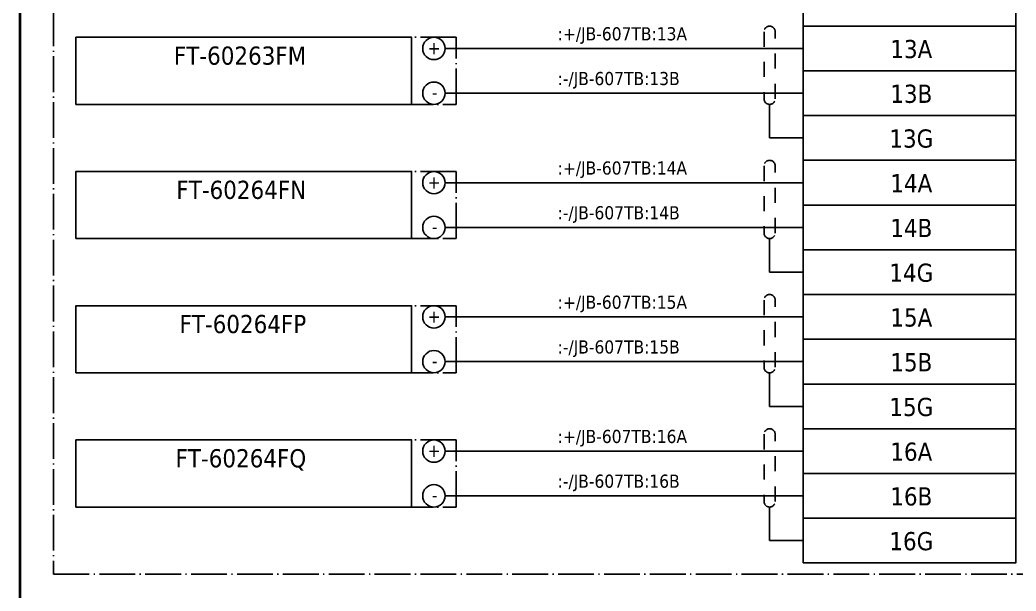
# Model space of a CAD drawing. Header units: millimetres. Extents: x 0 to 1792788, y -13 to 262234.
# Drawn here: x 0 to 89, y 52.5 to 103.6 of the extents above; entities that cross this region are included whole.
import ezdxf
from ezdxf.enums import TextEntityAlignment as Align

# ---------------------------------------------------------------- set-up
doc = ezdxf.new("R2010")
doc.units = ezdxf.units.MM
doc.linetypes.add('EPL_DASH', pattern=[1, 0.5, -0.5])
doc.linetypes.add('EPL_DASHDOT', pattern=[1, 0.8, -0.1, 0, -0.1])
for name, color, linetype, lineweight in [('EPLAN201', 7, 'Continuous', 35), ('EPLAN300', 5, 'Continuous', 25), ('EPLAN302', 5, 'Continuous', 25), ('EPLAN305', 5, 'Continuous', 25), ('EPLAN307', 134, 'EPL_DASHDOT', 25), ('EPLAN311', 7, 'Continuous', 25), ('EPLAN314', 5, 'EPL_DASH', 25), ('EPLAN400', 5, 'Continuous', 35), ('EPLAN405', 7, 'Continuous', 25), ('EPLAN421', 5, 'Continuous', 35), ('EPLAN433', 251, 'Continuous', 35), ('EPLAN440', 73, 'Continuous', 35), ('EPLAN451', 7, 'Continuous', 35), ('EPLAN452', 7, 'Continuous', 35), ('EPLAN453', 7, 'Continuous', 35), ('EPLAN500', 7, 'Continuous', 35), ('EPLAN501', 7, 'Continuous', 35), ('EPLAN502', 7, 'Continuous', 35), ('EPLAN503', 7, 'Continuous', 35), ('EPLAN504', 7, 'Continuous', 35), ('EPLAN546', 1, 'Continuous', 25)]:
    doc.layers.add(name, color=color, linetype=linetype, lineweight=lineweight)
doc.styles.add('Tahoma', font='')
doc.styles.get('Tahoma').set_extended_font_data('Tahoma')

# ---------------------------------------------------------------- blocks, each defined once
blk = doc.blocks.new('EPLFRAME')
at = {"layer": 'EPLAN201', "linetype": 'Continuous', "lineweight": 35, "ltscale": 4}
blk.add_lwpolyline([(0, 0), (420, 0), (420, 297), (0, 297)], close=True, dxfattribs=at)
at = {"layer": 'EPLAN451', "color": 7, "style": 'Tahoma'}
for tag, p, height in [('14_10014', (101, 12), 2.257), ('14_10015', (185, 12), 2.257), ('14_10011', (101, 5), 2.257), ('14_10013', (332, 5), 1.625), ('14_10151', (73, 1), 1.625), ('14_10300', (415, 1), 1.625)]:
    blk.add_attdef(tag, p, '', height=height, dxfattribs=at)
blk.add_attdef('4_25020', text='', height=1.625, dxfattribs=at).set_placement((413, 1), align=Align.RIGHT)
at = {"layer": 'EPLAN452', "color": 7, "style": 'Tahoma'}
for tag, p, height in [('4_11041', (1, 17), 2.257), ('4_11071[1]', (1, 13), 1.625), ('4_11074[1]', (21, 13), 1.625), ('4_11070[1]', (41, 13), 1.625), ('4_11024', (73, 13), 1.625), ('4_11011', (231, 12), 2.257), ('4_11030', (301, 12), 2.257), ('4_20132_1001', (374, 13), 1.625), ('4_11071[2]', (1, 9), 1.625), ('4_11074[2]', (21, 9), 1.625), ('4_11070[2]', (41, 9), 1.625), ('4_11022', (73, 9), 1.625), ('4_20134_1001', (374, 9), 1.625), ('4_11071[3]', (1, 5), 1.625), ('4_11074[3]', (21, 5), 1.625), ('4_11070[3]', (41, 5), 1.625), ('4_11080', (73, 5), 1.625), ('4_11059', (301, 5), 1.625)]:
    blk.add_attdef(tag, p, '', height=height, dxfattribs=at)
for tag, height, p in [('4_11040', 2.257, (419, 17)), ('4_11000', 1.625, (419, 5)), ('4_11085', 1.625, (141, 1)), ('4_11086', 1.625, (183, 1))]:
    blk.add_attdef(tag, text='', height=height, dxfattribs=at).set_placement(p, align=Align.RIGHT)
at = {"layer": 'EPLAN453', "color": 7, "style": 'Tahoma'}
for tag, p in [('53_19005_1', (21, 293)), ('53_19005', (63, 293)), ('53_19005_8', (105, 293)), ('53_19005_6', (147, 293)), ('53_19005_7', (189, 293)), ('53_19005_9', (231, 293)), ('53_19005_3', (273, 293)), ('53_19005_2', (315, 293)), ('53_19005_4', (357, 293)), ('53_19005_5', (399, 293))]:
    blk.add_attdef(tag, text='', height=1.355, dxfattribs=at).set_placement(p, align=Align.BOTTOM_CENTER)
blk = doc.blocks.new('EPLSYM_LibrarySPECIAL_en_US_Symbol427_Variant5_Placement1_24')
at = {"layer": 'EPLAN421', "color": 5, "style": 'Tahoma'}
for tag, p in [('17_20029[1]', (-0.9525, 3.335)), ('17_20029[2]', (20.0025, 3.335))]:
    blk.add_attdef(tag, text='', height=1.1739, dxfattribs=at).set_placement(p, align=Align.BOTTOM_RIGHT)
at = {"layer": 'EPLAN433', "color": 251, "style": 'Tahoma'}
blk.add_attdef('17_20406_1', text='', height=1.6254, dxfattribs=at).set_placement((0.9525, 1.5875), align=Align.BOTTOM_RIGHT)
blk.add_attdef('17_20406', text='', height=1.6254, dxfattribs=at).set_placement((0.9525, 1.5875), align=Align.BOTTOM_LEFT)
blk = doc.blocks.new('EPLSYM_LibrarySPECIAL_en_US_Symbol427_Variant5_Placement1_25')
at = {"layer": 'EPLAN421', "color": 5, "style": 'Tahoma'}
for tag, p in [('17_20029[1]', (-0.9525, 3.335)), ('17_20029[2]', (20.0025, 3.335))]:
    blk.add_attdef(tag, text='', height=1.1739, dxfattribs=at).set_placement(p, align=Align.BOTTOM_RIGHT)
at = {"layer": 'EPLAN433', "color": 251, "style": 'Tahoma'}
blk.add_attdef('17_20406_1', text='', height=1.6254, dxfattribs=at).set_placement((0.9525, 1.5875), align=Align.BOTTOM_RIGHT)
blk.add_attdef('17_20406', text='', height=1.6254, dxfattribs=at).set_placement((0.9525, 1.5875), align=Align.BOTTOM_LEFT)
blk = doc.blocks.new('EPLSYM_LibrarySPECIAL_en_US_Symbol427_Variant5_Placement1_26')
at = {"layer": 'EPLAN421', "color": 5, "style": 'Tahoma'}
for tag, p in [('17_20029[1]', (-0.9525, 3.335)), ('17_20029[2]', (20.0025, 3.335))]:
    blk.add_attdef(tag, text='', height=1.1739, dxfattribs=at).set_placement(p, align=Align.BOTTOM_RIGHT)
at = {"layer": 'EPLAN433', "color": 251, "style": 'Tahoma'}
blk.add_attdef('17_20406_1', text='', height=1.6254, dxfattribs=at).set_placement((0.9525, 1.5875), align=Align.BOTTOM_RIGHT)
blk.add_attdef('17_20406', text='', height=1.6254, dxfattribs=at).set_placement((0.9525, 1.5875), align=Align.BOTTOM_LEFT)
blk = doc.blocks.new('EPLSYM_LibrarySPECIAL_en_US_Symbol427_Variant5_Placement1_27')
at = {"layer": 'EPLAN421', "color": 5, "style": 'Tahoma'}
for tag, p in [('17_20029[1]', (-0.9525, 3.335)), ('17_20029[2]', (20.0025, 3.335))]:
    blk.add_attdef(tag, text='', height=1.1739, dxfattribs=at).set_placement(p, align=Align.BOTTOM_RIGHT)
at = {"layer": 'EPLAN433', "color": 251, "style": 'Tahoma'}
blk.add_attdef('17_20406_1', text='', height=1.6254, dxfattribs=at).set_placement((0.9525, 1.5875), align=Align.BOTTOM_RIGHT)
blk.add_attdef('17_20406', text='', height=1.6254, dxfattribs=at).set_placement((0.9525, 1.5875), align=Align.BOTTOM_LEFT)
blk = doc.blocks.new('EPLSYM_LibrarySPECIAL_en_US_Symbol427_Variant5_Placement1_28')
at = {"layer": 'EPLAN421', "color": 5, "style": 'Tahoma'}
for tag, p in [('17_20029[1]', (-0.9525, 3.335)), ('17_20029[2]', (20.0025, 3.335))]:
    blk.add_attdef(tag, text='', height=1.1739, dxfattribs=at).set_placement(p, align=Align.BOTTOM_RIGHT)
at = {"layer": 'EPLAN433', "color": 251, "style": 'Tahoma'}
blk.add_attdef('17_20406_1', text='', height=1.6254, dxfattribs=at).set_placement((0.9525, 1.5875), align=Align.BOTTOM_RIGHT)
blk.add_attdef('17_20406', text='', height=1.6254, dxfattribs=at).set_placement((0.9525, 1.5875), align=Align.BOTTOM_LEFT)
blk = doc.blocks.new('EPLSYM_LibrarySPECIAL_en_US_Symbol427_Variant5_Placement1_29')
at = {"layer": 'EPLAN421', "color": 5, "style": 'Tahoma'}
for tag, p in [('17_20029[1]', (-0.9525, 3.335)), ('17_20029[2]', (20.0025, 3.335))]:
    blk.add_attdef(tag, text='', height=1.1739, dxfattribs=at).set_placement(p, align=Align.BOTTOM_RIGHT)
at = {"layer": 'EPLAN433', "color": 251, "style": 'Tahoma'}
blk.add_attdef('17_20406_1', text='', height=1.6254, dxfattribs=at).set_placement((0.9525, 1.5875), align=Align.BOTTOM_RIGHT)
blk.add_attdef('17_20406', text='', height=1.6254, dxfattribs=at).set_placement((0.9525, 1.5875), align=Align.BOTTOM_LEFT)
blk = doc.blocks.new('EPLSYM_LibrarySPECIAL_en_US_Symbol427_Variant5_Placement1_30')
at = {"layer": 'EPLAN421', "color": 5, "style": 'Tahoma'}
for tag, p in [('17_20029[1]', (-0.9525, 3.335)), ('17_20029[2]', (20.0025, 3.335))]:
    blk.add_attdef(tag, text='', height=1.1739, dxfattribs=at).set_placement(p, align=Align.BOTTOM_RIGHT)
at = {"layer": 'EPLAN433', "color": 251, "style": 'Tahoma'}
blk.add_attdef('17_20406_1', text='', height=1.6254, dxfattribs=at).set_placement((0.9525, 1.5875), align=Align.BOTTOM_RIGHT)
blk.add_attdef('17_20406', text='', height=1.6254, dxfattribs=at).set_placement((0.9525, 1.5875), align=Align.BOTTOM_LEFT)
blk = doc.blocks.new('EPLSYM_LibrarySPECIAL_en_US_Symbol427_Variant5_Placement1_31')
at = {"layer": 'EPLAN421', "color": 5, "style": 'Tahoma'}
for tag, p in [('17_20029[1]', (-0.9525, 3.335)), ('17_20029[2]', (20.0025, 3.335))]:
    blk.add_attdef(tag, text='', height=1.1739, dxfattribs=at).set_placement(p, align=Align.BOTTOM_RIGHT)
at = {"layer": 'EPLAN433', "color": 251, "style": 'Tahoma'}
blk.add_attdef('17_20406_1', text='', height=1.6254, dxfattribs=at).set_placement((0.9525, 1.5875), align=Align.BOTTOM_RIGHT)
blk.add_attdef('17_20406', text='', height=1.6254, dxfattribs=at).set_placement((0.9525, 1.5875), align=Align.BOTTOM_LEFT)
blk = doc.blocks.new('EPLSYM_LibrarySPECIAL_Symbol2_Variant0_Placement1_10')
at = {"layer": 'EPLAN307', "lineweight": 25, "ltscale": 4}
blk.add_lwpolyline([(0, -6), (34, -6), (34, 0), (0, 0)], close=True, dxfattribs=at)
at = {"layer": 'EPLAN400', "color": 5, "style": 'Tahoma'}
blk.add_attdef('88_20010', text='', height=2.2575, dxfattribs=at).set_placement((-1.5, -0.9515), align=Align.TOP_RIGHT)
at = {"layer": 'EPLAN500', "color": 7, "style": 'Tahoma'}
blk.add_attdef('88_20027', text='', height=1.6254, dxfattribs=at).set_placement((-1.5, -4.57508), align=Align.TOP_RIGHT)
at = {"layer": 'EPLAN501', "color": 7, "style": 'Tahoma'}
blk.add_attdef('88_20011', text='', height=1.6254, dxfattribs=at).set_placement((-1.5, -9.97508), align=Align.TOP_RIGHT)
at = {"layer": 'EPLAN502', "color": 7, "style": 'Tahoma'}
blk.add_attdef('88_20025', text='', height=1.6254, dxfattribs=at).set_placement((-1.5, -12.67508), align=Align.TOP_RIGHT)
at = {"layer": 'EPLAN503', "color": 7, "style": 'Tahoma'}
blk.add_attdef('88_20024', text='', height=1.6254, dxfattribs=at).set_placement((-1.5, -15.37508), align=Align.TOP_RIGHT)
at = {"layer": 'EPLAN504', "color": 7, "style": 'Tahoma'}
blk.add_attdef('88_20901[1]', text='', height=1.6254, dxfattribs=at).set_placement((-1.5, -7.27508), align=Align.TOP_RIGHT)
blk = doc.blocks.new('EPLSYM_LibrarySPECIAL_Symbol0_Variant0_Placement1_10')
at = {"layer": 'EPLAN305', "lineweight": 25, "ltscale": 4}
blk.add_lwpolyline([(0, -6), (30, -6), (30, 0), (0, 0)], close=True, dxfattribs=at)
at = {"layer": 'EPLAN400', "color": 5, "style": 'Tahoma'}
blk.add_attdef('17_20010', text='', height=2.2575, dxfattribs=at).set_placement((-1.5, -0.9515), align=Align.TOP_RIGHT)
at = {"layer": 'EPLAN440', "color": 73, "style": 'Tahoma'}
blk.add_attdef('17_20300', text='', height=1.6254, dxfattribs=at).set_placement((-1.5, -4.57508), align=Align.TOP_RIGHT)
at = {"layer": 'EPLAN500', "color": 7, "style": 'Tahoma'}
blk.add_attdef('17_20027', text='', height=1.6254, dxfattribs=at).set_placement((-1.5, -7.27508), align=Align.TOP_RIGHT)
at = {"layer": 'EPLAN501', "color": 7, "style": 'Tahoma'}
blk.add_attdef('17_20011', text='', height=1.6254, dxfattribs=at).set_placement((-1.5, -12.67508), align=Align.TOP_RIGHT)
at = {"layer": 'EPLAN502', "color": 7, "style": 'Tahoma'}
blk.add_attdef('17_20025', text='', height=1.6254, dxfattribs=at).set_placement((-1.5, -15.37508), align=Align.TOP_RIGHT)
at = {"layer": 'EPLAN503', "color": 7, "style": 'Tahoma'}
blk.add_attdef('17_20024', text='', height=1.6254, dxfattribs=at).set_placement((-1.5, -18.07508), align=Align.TOP_RIGHT)
at = {"layer": 'EPLAN504', "color": 7, "style": 'Tahoma'}
blk.add_attdef('17_20901[1]', text='', height=1.6254, dxfattribs=at).set_placement((-1.5, -9.97508), align=Align.TOP_RIGHT)
blk = doc.blocks.new('EPLSYM_LibrarySPECIAL_Symbol17_Variant3_Placement1')
at = {"layer": 'EPLAN302', "lineweight": 25, "ltscale": 4}
blk.add_line((4, 0), (1, 0), dxfattribs=at)
blk.add_circle((0, 0), 1, dxfattribs=at)
at = {"layer": 'EPLAN421', "color": 5, "style": 'Tahoma'}
blk.add_attdef('17_20039', text='', height=1.174, dxfattribs=at).set_placement((3, 1), align=Align.BOTTOM_RIGHT)
blk = doc.blocks.new('EPLSYM_LibrarySPECIAL_Symbol2_Variant0_Placement1_12')
at = {"layer": 'EPLAN307', "lineweight": 25, "ltscale": 4}
blk.add_lwpolyline([(0, -6), (34, -6), (34, 0), (0, 0)], close=True, dxfattribs=at)
at = {"layer": 'EPLAN400', "color": 5, "style": 'Tahoma'}
blk.add_attdef('88_20010', text='', height=2.2575, dxfattribs=at).set_placement((-1.5, -0.9515), align=Align.TOP_RIGHT)
at = {"layer": 'EPLAN500', "color": 7, "style": 'Tahoma'}
blk.add_attdef('88_20027', text='', height=1.6254, dxfattribs=at).set_placement((-1.5, -4.57508), align=Align.TOP_RIGHT)
at = {"layer": 'EPLAN501', "color": 7, "style": 'Tahoma'}
blk.add_attdef('88_20011', text='', height=1.6254, dxfattribs=at).set_placement((-1.5, -9.97508), align=Align.TOP_RIGHT)
at = {"layer": 'EPLAN502', "color": 7, "style": 'Tahoma'}
blk.add_attdef('88_20025', text='', height=1.6254, dxfattribs=at).set_placement((-1.5, -12.67508), align=Align.TOP_RIGHT)
at = {"layer": 'EPLAN503', "color": 7, "style": 'Tahoma'}
blk.add_attdef('88_20024', text='', height=1.6254, dxfattribs=at).set_placement((-1.5, -15.37508), align=Align.TOP_RIGHT)
at = {"layer": 'EPLAN504', "color": 7, "style": 'Tahoma'}
blk.add_attdef('88_20901[1]', text='', height=1.6254, dxfattribs=at).set_placement((-1.5, -7.27508), align=Align.TOP_RIGHT)
blk = doc.blocks.new('EPLSYM_LibrarySPECIAL_Symbol0_Variant0_Placement1_12')
at = {"layer": 'EPLAN305', "lineweight": 25, "ltscale": 4}
blk.add_lwpolyline([(0, -6), (30, -6), (30, 0), (0, 0)], close=True, dxfattribs=at)
at = {"layer": 'EPLAN400', "color": 5, "style": 'Tahoma'}
blk.add_attdef('17_20010', text='', height=2.2575, dxfattribs=at).set_placement((-1.5, -0.9515), align=Align.TOP_RIGHT)
at = {"layer": 'EPLAN440', "color": 73, "style": 'Tahoma'}
blk.add_attdef('17_20300', text='', height=1.6254, dxfattribs=at).set_placement((-1.5, -4.57508), align=Align.TOP_RIGHT)
at = {"layer": 'EPLAN500', "color": 7, "style": 'Tahoma'}
blk.add_attdef('17_20027', text='', height=1.6254, dxfattribs=at).set_placement((-1.5, -7.27508), align=Align.TOP_RIGHT)
at = {"layer": 'EPLAN501', "color": 7, "style": 'Tahoma'}
blk.add_attdef('17_20011', text='', height=1.6254, dxfattribs=at).set_placement((-1.5, -12.67508), align=Align.TOP_RIGHT)
at = {"layer": 'EPLAN502', "color": 7, "style": 'Tahoma'}
blk.add_attdef('17_20025', text='', height=1.6254, dxfattribs=at).set_placement((-1.5, -15.37508), align=Align.TOP_RIGHT)
at = {"layer": 'EPLAN503', "color": 7, "style": 'Tahoma'}
blk.add_attdef('17_20024', text='', height=1.6254, dxfattribs=at).set_placement((-1.5, -18.07508), align=Align.TOP_RIGHT)
at = {"layer": 'EPLAN504', "color": 7, "style": 'Tahoma'}
blk.add_attdef('17_20901[1]', text='', height=1.6254, dxfattribs=at).set_placement((-1.5, -9.97508), align=Align.TOP_RIGHT)
blk = doc.blocks.new('EPLSYM_LibrarySPECIAL_Symbol2_Variant0_Placement1_13')
at = {"layer": 'EPLAN307', "lineweight": 25, "ltscale": 4}
blk.add_lwpolyline([(0, -6), (34, -6), (34, 0), (0, 0)], close=True, dxfattribs=at)
at = {"layer": 'EPLAN400', "color": 5, "style": 'Tahoma'}
blk.add_attdef('88_20010', text='', height=2.2575, dxfattribs=at).set_placement((-1.5, -0.9515), align=Align.TOP_RIGHT)
at = {"layer": 'EPLAN500', "color": 7, "style": 'Tahoma'}
blk.add_attdef('88_20027', text='', height=1.6254, dxfattribs=at).set_placement((-1.5, -4.57508), align=Align.TOP_RIGHT)
at = {"layer": 'EPLAN501', "color": 7, "style": 'Tahoma'}
blk.add_attdef('88_20011', text='', height=1.6254, dxfattribs=at).set_placement((-1.5, -9.97508), align=Align.TOP_RIGHT)
at = {"layer": 'EPLAN502', "color": 7, "style": 'Tahoma'}
blk.add_attdef('88_20025', text='', height=1.6254, dxfattribs=at).set_placement((-1.5, -12.67508), align=Align.TOP_RIGHT)
at = {"layer": 'EPLAN503', "color": 7, "style": 'Tahoma'}
blk.add_attdef('88_20024', text='', height=1.6254, dxfattribs=at).set_placement((-1.5, -15.37508), align=Align.TOP_RIGHT)
at = {"layer": 'EPLAN504', "color": 7, "style": 'Tahoma'}
blk.add_attdef('88_20901[1]', text='', height=1.6254, dxfattribs=at).set_placement((-1.5, -7.27508), align=Align.TOP_RIGHT)
blk = doc.blocks.new('EPLSYM_LibrarySPECIAL_Symbol0_Variant0_Placement1_13')
at = {"layer": 'EPLAN305', "lineweight": 25, "ltscale": 4}
blk.add_lwpolyline([(0, -6), (30, -6), (30, 0), (0, 0)], close=True, dxfattribs=at)
at = {"layer": 'EPLAN400', "color": 5, "style": 'Tahoma'}
blk.add_attdef('17_20010', text='', height=2.2575, dxfattribs=at).set_placement((-1.5, -0.9515), align=Align.TOP_RIGHT)
at = {"layer": 'EPLAN440', "color": 73, "style": 'Tahoma'}
blk.add_attdef('17_20300', text='', height=1.6254, dxfattribs=at).set_placement((-1.5, -4.57508), align=Align.TOP_RIGHT)
at = {"layer": 'EPLAN500', "color": 7, "style": 'Tahoma'}
blk.add_attdef('17_20027', text='', height=1.6254, dxfattribs=at).set_placement((-1.5, -7.27508), align=Align.TOP_RIGHT)
at = {"layer": 'EPLAN501', "color": 7, "style": 'Tahoma'}
blk.add_attdef('17_20011', text='', height=1.6254, dxfattribs=at).set_placement((-1.5, -12.67508), align=Align.TOP_RIGHT)
at = {"layer": 'EPLAN502', "color": 7, "style": 'Tahoma'}
blk.add_attdef('17_20025', text='', height=1.6254, dxfattribs=at).set_placement((-1.5, -15.37508), align=Align.TOP_RIGHT)
at = {"layer": 'EPLAN503', "color": 7, "style": 'Tahoma'}
blk.add_attdef('17_20024', text='', height=1.6254, dxfattribs=at).set_placement((-1.5, -18.07508), align=Align.TOP_RIGHT)
at = {"layer": 'EPLAN504', "color": 7, "style": 'Tahoma'}
blk.add_attdef('17_20901[1]', text='', height=1.6254, dxfattribs=at).set_placement((-1.5, -9.97508), align=Align.TOP_RIGHT)
blk = doc.blocks.new('EPLSYM_LibrarySPECIAL_Symbol2_Variant0_Placement1_14')
at = {"layer": 'EPLAN307', "lineweight": 25, "ltscale": 4}
blk.add_lwpolyline([(0, -6), (34, -6), (34, 0), (0, 0)], close=True, dxfattribs=at)
at = {"layer": 'EPLAN400', "color": 5, "style": 'Tahoma'}
blk.add_attdef('88_20010', text='', height=2.2575, dxfattribs=at).set_placement((-1.5, -0.9515), align=Align.TOP_RIGHT)
at = {"layer": 'EPLAN500', "color": 7, "style": 'Tahoma'}
blk.add_attdef('88_20027', text='', height=1.6254, dxfattribs=at).set_placement((-1.5, -4.57508), align=Align.TOP_RIGHT)
at = {"layer": 'EPLAN501', "color": 7, "style": 'Tahoma'}
blk.add_attdef('88_20011', text='', height=1.6254, dxfattribs=at).set_placement((-1.5, -9.97508), align=Align.TOP_RIGHT)
at = {"layer": 'EPLAN502', "color": 7, "style": 'Tahoma'}
blk.add_attdef('88_20025', text='', height=1.6254, dxfattribs=at).set_placement((-1.5, -12.67508), align=Align.TOP_RIGHT)
at = {"layer": 'EPLAN503', "color": 7, "style": 'Tahoma'}
blk.add_attdef('88_20024', text='', height=1.6254, dxfattribs=at).set_placement((-1.5, -15.37508), align=Align.TOP_RIGHT)
at = {"layer": 'EPLAN504', "color": 7, "style": 'Tahoma'}
blk.add_attdef('88_20901[1]', text='', height=1.6254, dxfattribs=at).set_placement((-1.5, -7.27508), align=Align.TOP_RIGHT)
blk = doc.blocks.new('EPLSYM_LibrarySPECIAL_Symbol0_Variant0_Placement1_14')
at = {"layer": 'EPLAN305', "lineweight": 25, "ltscale": 4}
blk.add_lwpolyline([(0, -6), (30, -6), (30, 0), (0, 0)], close=True, dxfattribs=at)
at = {"layer": 'EPLAN400', "color": 5, "style": 'Tahoma'}
blk.add_attdef('17_20010', text='', height=2.2575, dxfattribs=at).set_placement((-1.5, -0.9515), align=Align.TOP_RIGHT)
at = {"layer": 'EPLAN440', "color": 73, "style": 'Tahoma'}
blk.add_attdef('17_20300', text='', height=1.6254, dxfattribs=at).set_placement((-1.5, -4.57508), align=Align.TOP_RIGHT)
at = {"layer": 'EPLAN500', "color": 7, "style": 'Tahoma'}
blk.add_attdef('17_20027', text='', height=1.6254, dxfattribs=at).set_placement((-1.5, -7.27508), align=Align.TOP_RIGHT)
at = {"layer": 'EPLAN501', "color": 7, "style": 'Tahoma'}
blk.add_attdef('17_20011', text='', height=1.6254, dxfattribs=at).set_placement((-1.5, -12.67508), align=Align.TOP_RIGHT)
at = {"layer": 'EPLAN502', "color": 7, "style": 'Tahoma'}
blk.add_attdef('17_20025', text='', height=1.6254, dxfattribs=at).set_placement((-1.5, -15.37508), align=Align.TOP_RIGHT)
at = {"layer": 'EPLAN503', "color": 7, "style": 'Tahoma'}
blk.add_attdef('17_20024', text='', height=1.6254, dxfattribs=at).set_placement((-1.5, -18.07508), align=Align.TOP_RIGHT)
at = {"layer": 'EPLAN504', "color": 7, "style": 'Tahoma'}
blk.add_attdef('17_20901[1]', text='', height=1.6254, dxfattribs=at).set_placement((-1.5, -9.97508), align=Align.TOP_RIGHT)
blk = doc.blocks.new('EPLSYM_LibrarySPECIAL_en_US_Symbol427_Variant5_Placement1_92')
at = {"layer": 'EPLAN421', "color": 5, "style": 'Tahoma'}
for tag, p in [('17_20029[1]', (-0.9525, 3.335)), ('17_20029[2]', (20.0025, 3.335))]:
    blk.add_attdef(tag, text='', height=1.1739, dxfattribs=at).set_placement(p, align=Align.BOTTOM_RIGHT)
at = {"layer": 'EPLAN433', "color": 251, "style": 'Tahoma'}
blk.add_attdef('17_20406_1', text='', height=1.6254, dxfattribs=at).set_placement((0.9525, 1.5875), align=Align.BOTTOM_RIGHT)
blk.add_attdef('17_20406', text='', height=1.6254, dxfattribs=at).set_placement((0.9525, 1.5875), align=Align.BOTTOM_LEFT)
blk = doc.blocks.new('EPLSYM_LibrarySPECIAL_en_US_Symbol427_Variant5_Placement1_93')
at = {"layer": 'EPLAN421', "color": 5, "style": 'Tahoma'}
for tag, p in [('17_20029[1]', (-0.9525, 3.335)), ('17_20029[2]', (20.0025, 3.335))]:
    blk.add_attdef(tag, text='', height=1.1739, dxfattribs=at).set_placement(p, align=Align.BOTTOM_RIGHT)
at = {"layer": 'EPLAN433', "color": 251, "style": 'Tahoma'}
blk.add_attdef('17_20406_1', text='', height=1.6254, dxfattribs=at).set_placement((0.9525, 1.5875), align=Align.BOTTOM_RIGHT)
blk.add_attdef('17_20406', text='', height=1.6254, dxfattribs=at).set_placement((0.9525, 1.5875), align=Align.BOTTOM_LEFT)
blk = doc.blocks.new('EPLSYM_LibrarySPECIAL_en_US_Symbol427_Variant5_Placement1_94')
at = {"layer": 'EPLAN421', "color": 5, "style": 'Tahoma'}
for tag, p in [('17_20029[1]', (-0.9525, 3.335)), ('17_20029[2]', (20.0025, 3.335))]:
    blk.add_attdef(tag, text='', height=1.1739, dxfattribs=at).set_placement(p, align=Align.BOTTOM_RIGHT)
at = {"layer": 'EPLAN433', "color": 251, "style": 'Tahoma'}
blk.add_attdef('17_20406_1', text='', height=1.6254, dxfattribs=at).set_placement((0.9525, 1.5875), align=Align.BOTTOM_RIGHT)
blk.add_attdef('17_20406', text='', height=1.6254, dxfattribs=at).set_placement((0.9525, 1.5875), align=Align.BOTTOM_LEFT)
blk = doc.blocks.new('EPLSYM_LibrarySPECIAL_en_US_Symbol427_Variant5_Placement1_95')
at = {"layer": 'EPLAN421', "color": 5, "style": 'Tahoma'}
for tag, p in [('17_20029[1]', (-0.9525, 3.335)), ('17_20029[2]', (20.0025, 3.335))]:
    blk.add_attdef(tag, text='', height=1.1739, dxfattribs=at).set_placement(p, align=Align.BOTTOM_RIGHT)
at = {"layer": 'EPLAN433', "color": 251, "style": 'Tahoma'}
blk.add_attdef('17_20406_1', text='', height=1.6254, dxfattribs=at).set_placement((0.9525, 1.5875), align=Align.BOTTOM_RIGHT)
blk.add_attdef('17_20406', text='', height=1.6254, dxfattribs=at).set_placement((0.9525, 1.5875), align=Align.BOTTOM_LEFT)
blk = doc.blocks.new('EPLSYM_LibrarySPECIAL_Symbol5_Variant1_Placement1_12')
at = {"layer": 'EPLAN314', "ltscale": 2.7}
for p, q in [((-0.5, 6.5), (-0.5, 0.5)), ((0.5, 0.5), (0.5, 6.5))]:
    blk.add_line(p, q, dxfattribs=at)
for centre, start, end in [((0, 6.5), 0, 180), ((0, 0.5), 180, 0)]:
    blk.add_arc(centre, 0.5, start, end, dxfattribs=at)
blk = doc.blocks.new('EPLSYM_LibrarySPECIAL_Symbol5_Variant1_Placement1_13')
at = {"layer": 'EPLAN314', "ltscale": 2.7}
for p, q in [((-0.5, 6.5), (-0.5, 0.5)), ((0.5, 0.5), (0.5, 6.5))]:
    blk.add_line(p, q, dxfattribs=at)
for centre, start, end in [((0, 6.5), 0, 180), ((0, 0.5), 180, 0)]:
    blk.add_arc(centre, 0.5, start, end, dxfattribs=at)
blk = doc.blocks.new('EPLSYM_LibrarySPECIAL_Symbol5_Variant1_Placement1_14')
at = {"layer": 'EPLAN314', "ltscale": 2.7}
for p, q in [((-0.5, 6.5), (-0.5, 0.5)), ((0.5, 0.5), (0.5, 6.5))]:
    blk.add_line(p, q, dxfattribs=at)
for centre, start, end in [((0, 6.5), 0, 180), ((0, 0.5), 180, 0)]:
    blk.add_arc(centre, 0.5, start, end, dxfattribs=at)
blk = doc.blocks.new('EPLSYM_LibrarySPECIAL_Symbol5_Variant1_Placement1_15')
at = {"layer": 'EPLAN314', "ltscale": 2.7}
for p, q in [((-0.5, 6.5), (-0.5, 0.5)), ((0.5, 0.5), (0.5, 6.5))]:
    blk.add_line(p, q, dxfattribs=at)
for centre, start, end in [((0, 6.5), 0, 180), ((0, 0.5), 180, 0)]:
    blk.add_arc(centre, 0.5, start, end, dxfattribs=at)
blk = doc.blocks.new('EPLSYM_LibrarySPECIAL_Symbol308_Variant0_Placement0')
at = {"layer": 'EPLAN405', "color": 7, "style": 'Tahoma'}
for tag, p in [('17_31011', (1.5, 6.35)), ('17_31002', (1.5, 0.5))]:
    blk.add_attdef(tag, text='', height=1.174, dxfattribs=at).set_placement(p, align=Align.BOTTOM_LEFT)
for tag, p in [('17_31004', (1.5, 4.4)), ('17_31003', (1.5, 2.45))]:
    blk.add_attdef(tag, p, '', height=1.174, dxfattribs=at)
blk = doc.blocks.new('EPLSYM_LibrarySPECIAL_Symbol2_Variant0_Placement1_16')
at = {"layer": 'EPLAN307', "lineweight": 25, "ltscale": 4}
blk.add_lwpolyline([(0, -198), (106, -198), (106, 0), (0, 0)], close=True, dxfattribs=at)
at = {"layer": 'EPLAN400', "color": 5, "style": 'Tahoma'}
blk.add_attdef('88_20010', text='', height=2.2575, dxfattribs=at).set_placement((-1.5, -0.9515), align=Align.TOP_RIGHT)
at = {"layer": 'EPLAN500', "color": 7, "style": 'Tahoma'}
blk.add_attdef('88_20027', text='', height=1.6254, dxfattribs=at).set_placement((-1.5, -4.57508), align=Align.TOP_RIGHT)
at = {"layer": 'EPLAN501', "color": 7, "style": 'Tahoma'}
blk.add_attdef('88_20011', text='', height=1.6254, dxfattribs=at).set_placement((-1.5, -9.97508), align=Align.TOP_RIGHT)
at = {"layer": 'EPLAN502', "color": 7, "style": 'Tahoma'}
blk.add_attdef('88_20025', text='', height=1.6254, dxfattribs=at).set_placement((-1.5, -12.67508), align=Align.TOP_RIGHT)
at = {"layer": 'EPLAN503', "color": 7, "style": 'Tahoma'}
blk.add_attdef('88_20024', text='', height=1.6254, dxfattribs=at).set_placement((-1.5, -15.37508), align=Align.TOP_RIGHT)
at = {"layer": 'EPLAN504', "color": 7, "style": 'Tahoma'}
blk.add_attdef('88_20901[1]', text='', height=1.6254, dxfattribs=at).set_placement((-1.5, -7.27508), align=Align.TOP_RIGHT)

msp = doc.modelspace()

# ---------------------------------------------------------------- linework, layer by layer
at = {"layer": 'EPLAN300', "lineweight": 25, "ltscale": 4}
for points in [[(70, 103), (89, 103), (89, 107), (70, 107)], [(70, 99), (89, 99), (89, 103), (70, 103)], [(70, 95), (89, 95), (89, 99), (70, 99)], [(70, 91), (89, 91), (89, 95), (70, 95)], [(70, 87), (89, 87), (89, 91), (70, 91)], [(70, 83), (89, 83), (89, 87), (70, 87)], [(70, 79), (89, 79), (89, 83), (70, 83)], [(70, 75), (89, 75), (89, 79), (70, 79)], [(70, 71), (89, 71), (89, 75), (70, 75)], [(70, 67), (89, 67), (89, 71), (70, 71)], [(70, 63), (89, 63), (89, 67), (70, 67)], [(70, 59), (89, 59), (89, 63), (70, 63)], [(70, 55), (89, 55), (89, 59), (70, 59)]]:
    msp.add_lwpolyline(points, close=True, dxfattribs=at)
at = {"layer": 'EPLAN311', "ltscale": 4}
for p, q in [((70, 101), (39, 101)), ((70, 97), (39, 97)), ((70, 89), (39, 89)), ((70, 85), (39, 85)), ((70, 77), (39, 77)), ((70, 73), (39, 73)), ((70, 65), (39, 65)), ((70, 61), (39, 61))]:
    msp.add_line(p, q, dxfattribs=at)
at = {"layer": 'EPLAN311', "color": 1, "linetype": 'Continuous', "lineweight": 25, "ltscale": 4}
for p, q in [((67, 95), (67, 93)), ((67, 93), (69, 93)), ((67, 83), (67, 81)), ((67, 81), (69, 81)), ((67, 71), (67, 69)), ((67, 69), (69, 69)), ((67, 59), (67, 57)), ((67, 57), (69, 57))]:
    msp.add_line(p, q, dxfattribs=at)
at = {"layer": 'EPLAN546', "ltscale": 4}
for p, q in [((67, 93), (67, 96)), ((70, 93), (67, 93)), ((67, 81), (67, 84)), ((70, 81), (67, 81)), ((67, 69), (67, 72)), ((70, 69), (67, 69)), ((67, 57), (67, 60)), ((70, 57), (67, 57))]:
    msp.add_line(p, q, dxfattribs=at)

# ---------------------------------------------------------------- block references
for name, p in [('EPLFRAME', (0, 0)), ('EPLSYM_LibrarySPECIAL_Symbol2_Variant0_Placement1_16', (3, 252)), ('EPLSYM_LibrarySPECIAL_Symbol5_Variant1_Placement1_12', (67, 96)), ('EPLSYM_LibrarySPECIAL_Symbol2_Variant0_Placement1_10', (5, 102)), ('EPLSYM_LibrarySPECIAL_Symbol5_Variant1_Placement1_13', (67, 84)), ('EPLSYM_LibrarySPECIAL_Symbol2_Variant0_Placement1_12', (5, 90)), ('EPLSYM_LibrarySPECIAL_Symbol5_Variant1_Placement1_14', (67, 72)), ('EPLSYM_LibrarySPECIAL_Symbol2_Variant0_Placement1_13', (5, 78)), ('EPLSYM_LibrarySPECIAL_Symbol5_Variant1_Placement1_15', (67, 60)), ('EPLSYM_LibrarySPECIAL_Symbol2_Variant0_Placement1_14', (5, 66))]:
    msp.add_blockref(name, p)
ref = msp.add_blockref('EPLSYM_LibrarySPECIAL_Symbol308_Variant0_Placement0', (48, 101))
ref.add_attrib('17_31011', ':+/JB-607TB:13A', dxfattribs={"layer": 'EPLAN405', "color": 7, "height": 1.1739, "style": 'Tahoma'}).set_placement((48.055, 101.374), align=Align.BOTTOM_LEFT)
ref = msp.add_blockref('EPLSYM_LibrarySPECIAL_Symbol0_Variant0_Placement1_10', (5, 102))
ref.add_attrib('17_20011', 'FT-60263FM', dxfattribs={"layer": 'EPLAN501', "color": 7, "height": 1.6254, "style": 'Tahoma'}).set_placement((25.586, 101.175), align=Align.TOP_RIGHT)
ref = msp.add_blockref('EPLSYM_LibrarySPECIAL_Symbol17_Variant3_Placement1', (37, 101))
ref.add_attrib('17_20039', '+', dxfattribs={"layer": 'EPLAN421', "color": 5, "height": 1.174, "style": 'Tahoma'}).set_placement((37.591, 100.117), align=Align.BOTTOM_RIGHT)
ref = msp.add_blockref('EPLSYM_LibrarySPECIAL_en_US_Symbol427_Variant5_Placement1_24', (70, 101))
ref.add_attrib('17_20011', '13A', dxfattribs={"layer": 'EPLAN501', "color": 7, "height": 1.6254, "style": 'Tahoma'}).set_placement((79.661, 99.65), align=Align.BOTTOM_CENTER)
ref = msp.add_blockref('EPLSYM_LibrarySPECIAL_Symbol308_Variant0_Placement0', (48, 97))
ref.add_attrib('17_31011', ':-/JB-607TB:13B', dxfattribs={"layer": 'EPLAN405', "color": 7, "height": 1.1739, "style": 'Tahoma'}).set_placement((48.055, 97.374), align=Align.BOTTOM_LEFT)
ref = msp.add_blockref('EPLSYM_LibrarySPECIAL_Symbol17_Variant3_Placement1', (37, 97))
ref.add_attrib('17_20039', '-', dxfattribs={"layer": 'EPLAN421', "color": 5, "height": 1.174, "style": 'Tahoma'}).set_placement((37.316, 96.132), align=Align.BOTTOM_RIGHT)
ref = msp.add_blockref('EPLSYM_LibrarySPECIAL_en_US_Symbol427_Variant5_Placement1_25', (70, 97))
ref.add_attrib('17_20011', '13B', dxfattribs={"layer": 'EPLAN501', "color": 7, "height": 1.6254, "style": 'Tahoma'}).set_placement((79.661, 95.65), align=Align.BOTTOM_CENTER)
ref = msp.add_blockref('EPLSYM_LibrarySPECIAL_en_US_Symbol427_Variant5_Placement1_92', (70, 93))
ref.add_attrib('17_20011', '13G', dxfattribs={"layer": 'EPLAN501', "color": 7, "height": 1.6254, "style": 'Tahoma'}).set_placement((79.661, 91.65), align=Align.BOTTOM_CENTER)
ref = msp.add_blockref('EPLSYM_LibrarySPECIAL_Symbol308_Variant0_Placement0', (48, 89))
ref.add_attrib('17_31011', ':+/JB-607TB:14A', dxfattribs={"layer": 'EPLAN405', "color": 7, "height": 1.1739, "style": 'Tahoma'}).set_placement((48.055, 89.374), align=Align.BOTTOM_LEFT)
ref = msp.add_blockref('EPLSYM_LibrarySPECIAL_Symbol0_Variant0_Placement1_12', (5, 90))
ref.add_attrib('17_20011', 'FT-60264FN', dxfattribs={"layer": 'EPLAN501', "color": 7, "height": 1.6254, "style": 'Tahoma'}).set_placement((25.586, 89.175), align=Align.TOP_RIGHT)
ref = msp.add_blockref('EPLSYM_LibrarySPECIAL_Symbol17_Variant3_Placement1', (37, 89))
ref.add_attrib('17_20039', '+', dxfattribs={"layer": 'EPLAN421', "color": 5, "height": 1.174, "style": 'Tahoma'}).set_placement((37.591, 88.117), align=Align.BOTTOM_RIGHT)
ref = msp.add_blockref('EPLSYM_LibrarySPECIAL_en_US_Symbol427_Variant5_Placement1_26', (70, 89))
ref.add_attrib('17_20011', '14A', dxfattribs={"layer": 'EPLAN501', "color": 7, "height": 1.6254, "style": 'Tahoma'}).set_placement((79.661, 87.65), align=Align.BOTTOM_CENTER)
ref = msp.add_blockref('EPLSYM_LibrarySPECIAL_Symbol308_Variant0_Placement0', (48, 85))
ref.add_attrib('17_31011', ':-/JB-607TB:14B', dxfattribs={"layer": 'EPLAN405', "color": 7, "height": 1.1739, "style": 'Tahoma'}).set_placement((48.055, 85.374), align=Align.BOTTOM_LEFT)
ref = msp.add_blockref('EPLSYM_LibrarySPECIAL_Symbol17_Variant3_Placement1', (37, 85))
ref.add_attrib('17_20039', '-', dxfattribs={"layer": 'EPLAN421', "color": 5, "height": 1.174, "style": 'Tahoma'}).set_placement((37.316, 84.132), align=Align.BOTTOM_RIGHT)
ref = msp.add_blockref('EPLSYM_LibrarySPECIAL_en_US_Symbol427_Variant5_Placement1_27', (70, 85))
ref.add_attrib('17_20011', '14B', dxfattribs={"layer": 'EPLAN501', "color": 7, "height": 1.6254, "style": 'Tahoma'}).set_placement((79.661, 83.65), align=Align.BOTTOM_CENTER)
ref = msp.add_blockref('EPLSYM_LibrarySPECIAL_en_US_Symbol427_Variant5_Placement1_93', (70, 81))
ref.add_attrib('17_20011', '14G', dxfattribs={"layer": 'EPLAN501', "color": 7, "height": 1.6254, "style": 'Tahoma'}).set_placement((79.661, 79.65), align=Align.BOTTOM_CENTER)
ref = msp.add_blockref('EPLSYM_LibrarySPECIAL_Symbol308_Variant0_Placement0', (48, 77))
ref.add_attrib('17_31011', ':+/JB-607TB:15A', dxfattribs={"layer": 'EPLAN405', "color": 7, "height": 1.1739, "style": 'Tahoma'}).set_placement((48.055, 77.374), align=Align.BOTTOM_LEFT)
ref = msp.add_blockref('EPLSYM_LibrarySPECIAL_Symbol0_Variant0_Placement1_13', (5, 78))
ref.add_attrib('17_20011', 'FT-60264FP', dxfattribs={"layer": 'EPLAN501', "color": 7, "height": 1.6254, "style": 'Tahoma'}).set_placement((25.586, 77.175), align=Align.TOP_RIGHT)
ref = msp.add_blockref('EPLSYM_LibrarySPECIAL_Symbol17_Variant3_Placement1', (37, 77))
ref.add_attrib('17_20039', '+', dxfattribs={"layer": 'EPLAN421', "color": 5, "height": 1.174, "style": 'Tahoma'}).set_placement((37.591, 76.117), align=Align.BOTTOM_RIGHT)
ref = msp.add_blockref('EPLSYM_LibrarySPECIAL_en_US_Symbol427_Variant5_Placement1_28', (70, 77))
ref.add_attrib('17_20011', '15A', dxfattribs={"layer": 'EPLAN501', "color": 7, "height": 1.6254, "style": 'Tahoma'}).set_placement((79.661, 75.65), align=Align.BOTTOM_CENTER)
ref = msp.add_blockref('EPLSYM_LibrarySPECIAL_Symbol308_Variant0_Placement0', (48, 73))
ref.add_attrib('17_31011', ':-/JB-607TB:15B', dxfattribs={"layer": 'EPLAN405', "color": 7, "height": 1.1739, "style": 'Tahoma'}).set_placement((48.055, 73.374), align=Align.BOTTOM_LEFT)
ref = msp.add_blockref('EPLSYM_LibrarySPECIAL_Symbol17_Variant3_Placement1', (37, 73))
ref.add_attrib('17_20039', '-', dxfattribs={"layer": 'EPLAN421', "color": 5, "height": 1.174, "style": 'Tahoma'}).set_placement((37.316, 72.132), align=Align.BOTTOM_RIGHT)
ref = msp.add_blockref('EPLSYM_LibrarySPECIAL_en_US_Symbol427_Variant5_Placement1_29', (70, 73))
ref.add_attrib('17_20011', '15B', dxfattribs={"layer": 'EPLAN501', "color": 7, "height": 1.6254, "style": 'Tahoma'}).set_placement((79.661, 71.65), align=Align.BOTTOM_CENTER)
ref = msp.add_blockref('EPLSYM_LibrarySPECIAL_en_US_Symbol427_Variant5_Placement1_94', (70, 69))
ref.add_attrib('17_20011', '15G', dxfattribs={"layer": 'EPLAN501', "color": 7, "height": 1.6254, "style": 'Tahoma'}).set_placement((79.661, 67.65), align=Align.BOTTOM_CENTER)
ref = msp.add_blockref('EPLSYM_LibrarySPECIAL_Symbol308_Variant0_Placement0', (48, 65))
ref.add_attrib('17_31011', ':+/JB-607TB:16A', dxfattribs={"layer": 'EPLAN405', "color": 7, "height": 1.1739, "style": 'Tahoma'}).set_placement((48.055, 65.374), align=Align.BOTTOM_LEFT)
ref = msp.add_blockref('EPLSYM_LibrarySPECIAL_Symbol0_Variant0_Placement1_14', (5, 66))
ref.add_attrib('17_20011', 'FT-60264FQ', dxfattribs={"layer": 'EPLAN501', "color": 7, "height": 1.6254, "style": 'Tahoma'}).set_placement((25.586, 65.175), align=Align.TOP_RIGHT)
ref = msp.add_blockref('EPLSYM_LibrarySPECIAL_Symbol17_Variant3_Placement1', (37, 65))
ref.add_attrib('17_20039', '+', dxfattribs={"layer": 'EPLAN421', "color": 5, "height": 1.174, "style": 'Tahoma'}).set_placement((37.591, 64.117), align=Align.BOTTOM_RIGHT)
ref = msp.add_blockref('EPLSYM_LibrarySPECIAL_en_US_Symbol427_Variant5_Placement1_30', (70, 65))
ref.add_attrib('17_20011', '16A', dxfattribs={"layer": 'EPLAN501', "color": 7, "height": 1.6254, "style": 'Tahoma'}).set_placement((79.661, 63.65), align=Align.BOTTOM_CENTER)
ref = msp.add_blockref('EPLSYM_LibrarySPECIAL_Symbol308_Variant0_Placement0', (48, 61))
ref.add_attrib('17_31011', ':-/JB-607TB:16B', dxfattribs={"layer": 'EPLAN405', "color": 7, "height": 1.1739, "style": 'Tahoma'}).set_placement((48.055, 61.374), align=Align.BOTTOM_LEFT)
ref = msp.add_blockref('EPLSYM_LibrarySPECIAL_Symbol17_Variant3_Placement1', (37, 61))
ref.add_attrib('17_20039', '-', dxfattribs={"layer": 'EPLAN421', "color": 5, "height": 1.174, "style": 'Tahoma'}).set_placement((37.316, 60.132), align=Align.BOTTOM_RIGHT)
ref = msp.add_blockref('EPLSYM_LibrarySPECIAL_en_US_Symbol427_Variant5_Placement1_31', (70, 61))
ref.add_attrib('17_20011', '16B', dxfattribs={"layer": 'EPLAN501', "color": 7, "height": 1.6254, "style": 'Tahoma'}).set_placement((79.661, 59.65), align=Align.BOTTOM_CENTER)
ref = msp.add_blockref('EPLSYM_LibrarySPECIAL_en_US_Symbol427_Variant5_Placement1_95', (70, 57))
ref.add_attrib('17_20011', '16G', dxfattribs={"layer": 'EPLAN501', "color": 7, "height": 1.6254, "style": 'Tahoma'}).set_placement((79.661, 55.65), align=Align.BOTTOM_CENTER)

doc.saveas('drawing.dxf')
